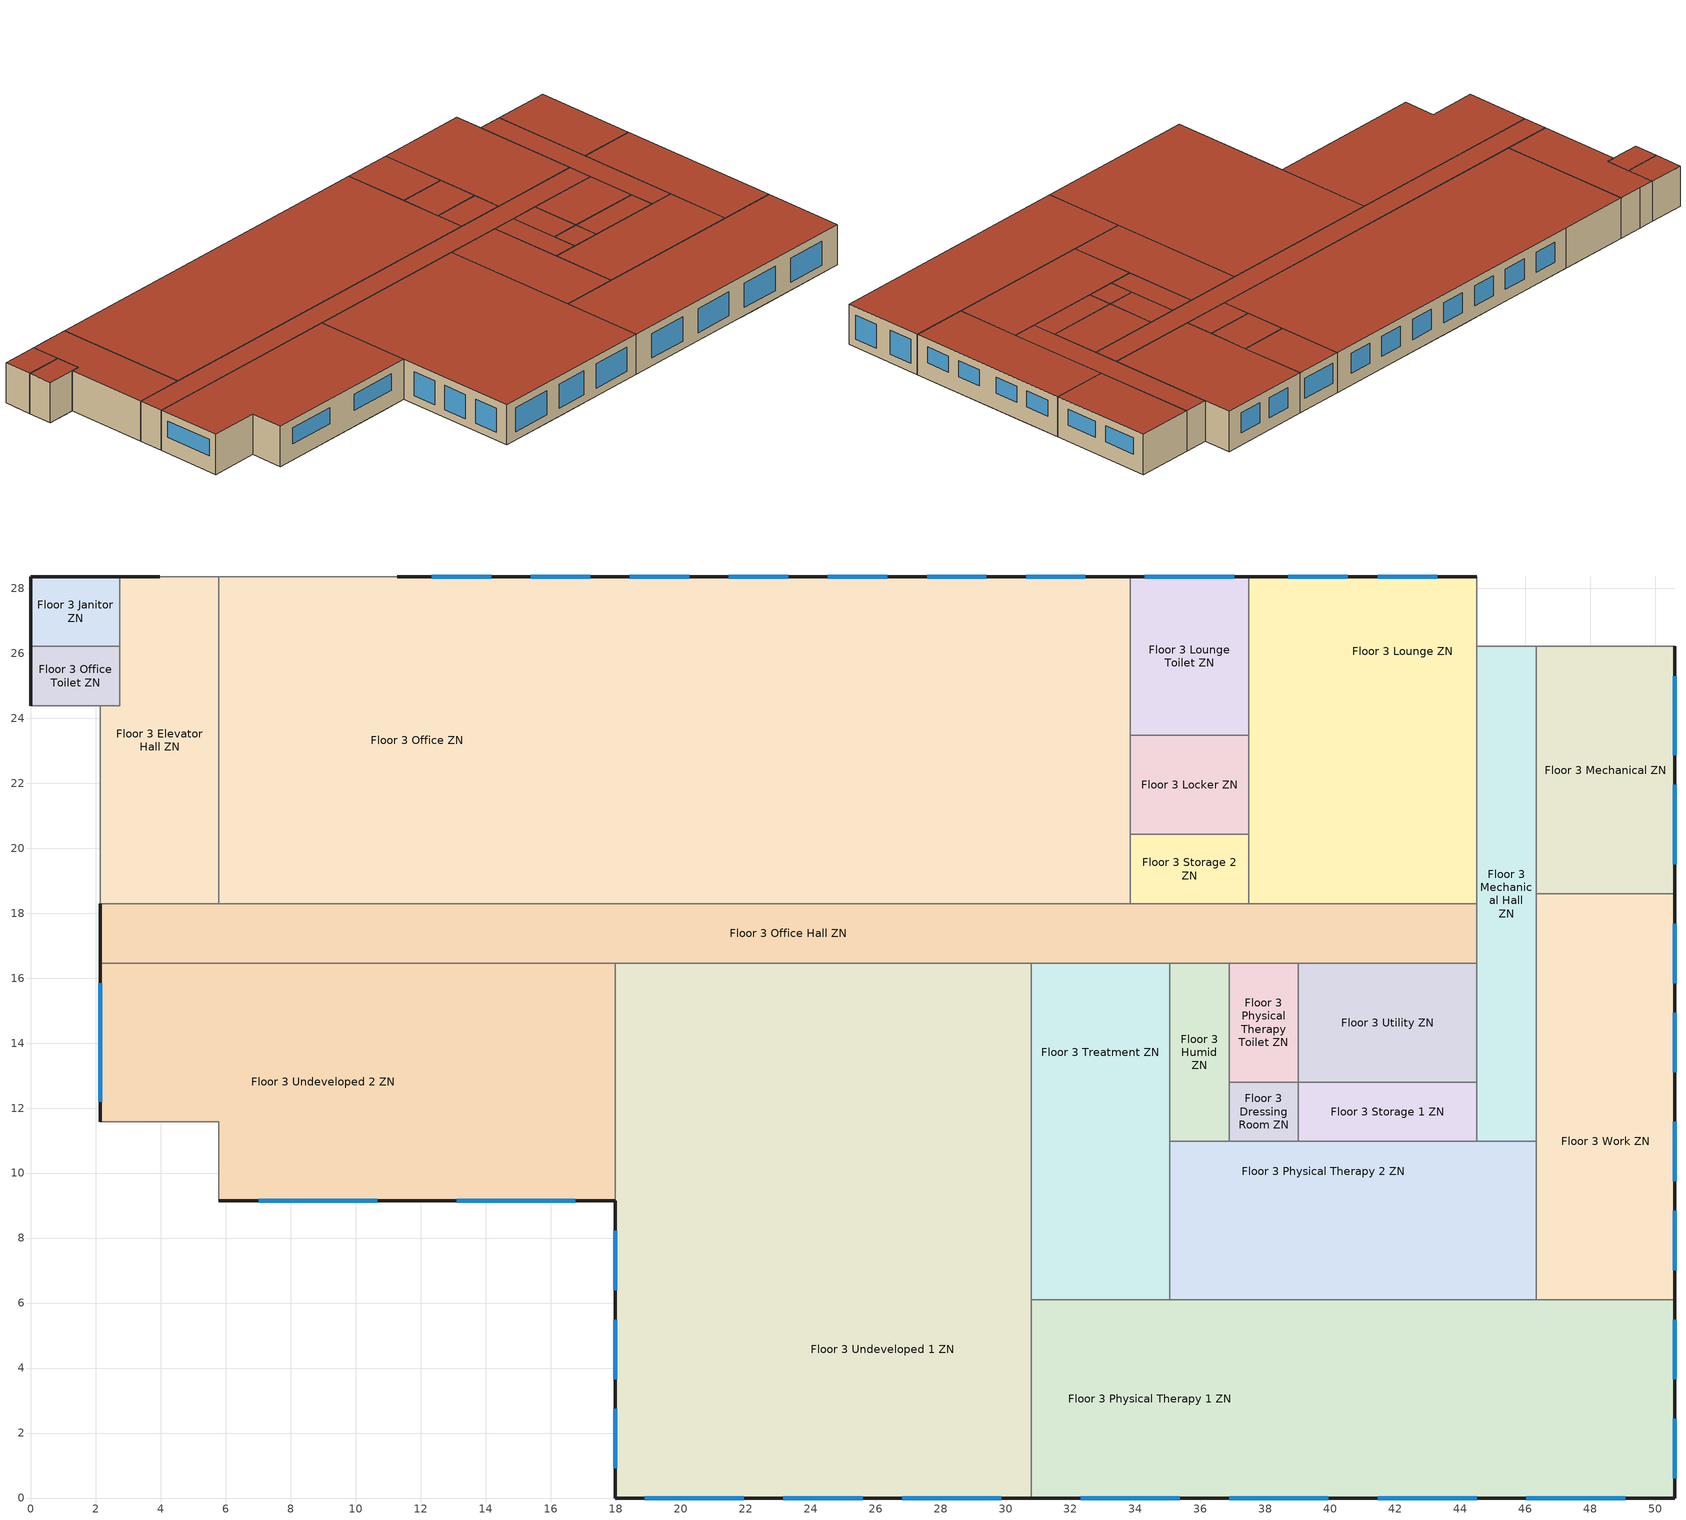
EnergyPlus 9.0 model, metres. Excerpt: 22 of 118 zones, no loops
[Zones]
Floor 3 Dressing Room ZN
 floor to Floor 2 X-Ray ZN (Typical Interior Floor): 39.01,12.8 39.01,10.97 36.88,10.97 36.88,12.8 z6.1
 wall to Floor 3 Physical Therapy Toilet ZN (Typical Interior Wall): 39.01,12.8 36.88,12.8 z6.1:9.14
 wall to Floor 3 Storage 1 ZN (Typical Interior Wall): 39.01,10.97 39.01,12.8 z6.1:9.14
 wall to Floor 3 Physical Therapy 2 ZN (Typical Interior Wall): 36.88,10.97 39.01,10.97 z6.1:9.14
 wall to Floor 3 Humid ZN (Typical Interior Wall): 36.88,12.8 36.88,10.97 z6.1:9.14
 roof outside (Typical IEAD Roof - Highly Reflective R-20.83): 39.01,10.97 39.01,12.8 36.88,12.8 36.88,10.97 z9.14
Floor 3 Elevator Hall ZN
 floor to Floor 2 Work ZN (Typical Interior Floor): 5.79,28.35 5.79,18.29 2.13,18.29 2.13,24.38 2.74,24.38 2.74,28.35 z6.1
 wall outside (Typical Insulated Steel Framed Exterior Wall R-8.06): 3.96,28.35 2.74,28.35 z6.1:9.14
 wall to Floor 3 Office ZN (Typical Interior Wall): 5.79,18.29 5.79,28.35 z6.1:9.14
 wall to NW Stair ZN (Typical Interior Wall): 5.79,28.35 3.96,28.35 z6.1:9.14
 wall to Floor 3 Office Hall ZN (Typical Interior Wall): 2.13,18.29 5.79,18.29 z6.1:9.14
 wall to Floor 3 Office Toilet ZN (Typical Interior Wall): 2.74,26.21 2.74,24.38 2.13,24.38 z6.1:9.14
 wall to Floor 3 Janitor ZN (Typical Interior Wall): 2.74,28.35 2.74,26.21 z6.1:9.14
 wall to NW Elevator ZN (Typical Interior Wall): 2.13,24.38 2.13,18.29 z6.1:9.14
 roof outside (Typical IEAD Roof - Highly Reflective R-20.83): 5.79,18.29 5.79,28.35 2.74,28.35 2.74,24.38 2.13,24.38 2.13,18.29 z9.14
Floor 3 Humid ZN
 floor to Floor 2 X-Ray ZN (Typical Interior Floor): 36.88,16.46 36.88,10.97 35.05,10.97 35.05,16.46 z6.1
 wall to Floor 3 Treatment ZN (Typical Interior Wall): 35.05,16.46 35.05,10.97 z6.1:9.14
 wall to Floor 3 Physical Therapy Toilet ZN (Typical Interior Wall): 36.88,12.8 36.88,16.46 z6.1:9.14
 wall to Floor 3 Physical Therapy 2 ZN (Typical Interior Wall): 35.05,10.97 36.88,10.97 z6.1:9.14
 wall to Floor 3 Office Hall ZN (Typical Interior Wall): 36.88,16.46 35.05,16.46 z6.1:9.14
 roof outside (Typical IEAD Roof - Highly Reflective R-20.83): 36.88,10.97 36.88,16.46 35.05,16.46 35.05,10.97 z9.14
Floor 3 Janitor ZN
 floor to Floor 2 Janitor ZN (Typical Interior Floor): 2.74,28.35 2.74,26.21 0,26.21 0,28.35 z6.1
 wall outside (Typical Insulated Steel Framed Exterior Wall R-8.06): 2.74,28.35 0,28.35 0,26.21 z6.1:9.14
 wall to Floor 3 Office Toilet ZN (Typical Interior Wall): 0,26.21 2.74,26.21 z6.1:9.14
 roof outside (Typical IEAD Roof - Highly Reflective R-20.83): 2.74,26.21 2.74,28.35 0,28.35 0,26.21 z9.14
Floor 3 Locker ZN
 floor to Floor 2 Exam 7 ZN (Typical Interior Floor): 37.49,23.47 37.49,20.42 33.83,20.42 33.83,23.47 z6.1
 wall to Floor 3 Office ZN (Typical Interior Wall): 33.83,23.47 33.83,20.42 z6.1:9.14
 wall to Floor 3 Storage 2 ZN (Typical Interior Wall): 33.83,20.42 37.49,20.42 z6.1:9.14
 wall to Floor 3 Lounge Toilet ZN (Typical Interior Wall): 37.49,23.47 33.83,23.47 z6.1:9.14
 wall to Floor 3 Lounge ZN (Typical Interior Wall): 37.49,20.42 37.49,23.47 z6.1:9.14
 roof outside (Typical IEAD Roof - Highly Reflective R-20.83): 37.49,20.42 37.49,23.47 33.83,23.47 33.83,20.42 z9.14
Floor 3 Lounge Toilet ZN
 floor to Floor 2 Exam 7 ZN (Typical Interior Floor): 37.49,28.35 37.49,23.47 33.83,23.47 33.83,28.35 z6.1
 wall outside (Typical Insulated Steel Framed Exterior Wall R-8.06): 37.49,28.35 33.83,28.35 z6.1:9.14
 wall to Floor 3 Office ZN (Typical Interior Wall): 33.83,28.35 33.83,23.47 z6.1:9.14
 wall to Floor 3 Lounge ZN (Typical Interior Wall): 37.49,23.47 37.49,28.35 z6.1:9.14
 window (U 0.72 SHGC 0.25 Sgl Ref-B-M Tint 6mm): 37.03,28.35 34.29,28.35 z7.01:8.53
 roof outside (Typical IEAD Roof - Highly Reflective R-20.83): 37.49,23.47 37.49,28.35 33.83,28.35 33.83,23.47 z9.14
Floor 3 Lounge ZN
 floor to Floor 2 Nurse Station 1 ZN (Typical Interior Floor): 44.5,21.34 44.5,18.29 39.93,18.29 39.93,21.34 z6.1
 floor to Floor 2 Exam Hall 4 ZN (Typical Interior Floor): 39.93,28.35 39.93,18.29 38.1,18.29 38.1,28.35 z6.1
 floor to Floor 2 Exam 7 ZN (Typical Interior Floor): 38.1,28.35 38.1,18.29 37.49,18.29 37.49,28.35 z6.1
 floor to Floor 2 Storage 2 ZN (Typical Interior Floor): 44.5,23.77 44.5,21.34 39.93,21.34 39.93,23.77 z6.1
 floor to Floor 2 Exam 6 ZN (Typical Interior Floor): 44.5,28.35 44.5,23.77 39.93,23.77 39.93,28.35 z6.1
 wall outside (Typical Insulated Steel Framed Exterior Wall R-8.06): 44.5,28.35 37.49,28.35 z6.1:9.14
 wall to Floor 3 Mechanical Hall ZN (Typical Interior Wall): 44.5,18.29 44.5,26.21 z6.1:9.14
 wall to Floor 3 Office Hall ZN (Typical Interior Wall): 37.49,18.29 44.5,18.29 z6.1:9.14
 wall to Floor 3 Storage 2 ZN (Typical Interior Wall): 37.49,20.42 37.49,18.29 z6.1:9.14
 wall to NE Stair ZN (Typical Interior Wall): 44.5,26.21 44.5,28.35 z6.1:9.14
 window (U 0.72 SHGC 0.25 Sgl Ref-B-M Tint 6mm): 43.28,28.35 41.45,28.35 / 40.54,28.35 38.71,28.35 z7.01:8.53
 roof outside (Typical IEAD Roof - Highly Reflective R-20.83): 44.5,18.29 44.5,28.35 37.49,28.35 37.49,18.29 z9.14
Floor 3 Mechanical Hall ZN
 floor to Floor 2 Office Hall ZN (Typical Interior Floor): 46.33,26.21 46.33,10.97 44.5,10.97 44.5,26.21 z6.1
 wall to Floor 3 Office Hall ZN (Typical Interior Wall): 44.5,18.29 44.5,16.46 z6.1:9.14
 wall to Floor 3 Storage 1 ZN (Typical Interior Wall): 44.5,12.8 44.5,10.97 z6.1:9.14
 wall to Floor 3 Mechanical ZN (Typical Interior Wall): 46.33,18.59 46.33,26.21 z6.1:9.14
 wall to Floor 3 Work ZN (Typical Interior Wall): 46.33,10.97 46.33,18.59 z6.1:9.14
 wall to NE Stair ZN (Typical Interior Wall): 46.33,26.21 44.5,26.21 z6.1:9.14
 wall to Floor 3 Physical Therapy 2 ZN (Typical Interior Wall): 44.5,10.97 46.33,10.97 z6.1:9.14
 wall to Floor 3 Utility ZN (Typical Interior Wall): 44.5,16.46 44.5,12.8 z6.1:9.14
 roof outside (Typical IEAD Roof - Highly Reflective R-20.83): 46.33,10.97 46.33,26.21 44.5,26.21 44.5,10.97 z9.14
Floor 3 Mechanical ZN
 floor to Floor 2 Exam 5 ZN (Typical Interior Floor): 50.6,26.21 50.6,18.59 46.33,18.59 46.33,26.21 z6.1
 wall outside (Typical Insulated Steel Framed Exterior Wall R-8.06): 50.6,18.59 50.6,26.21 z6.1:9.14
 wall to Floor 3 Work ZN (Typical Interior Wall): 46.33,18.59 50.6,18.59 z6.1:9.14
 wall to NE Stair ZN (Typical Interior Wall): 50.6,26.21 46.33,26.21 z6.1:9.14
 window (U 0.72 SHGC 0.25 Sgl Ref-B-M Tint 6mm): 50.6,19.51 50.6,21.95 / 50.6,22.86 50.6,25.3 z7.32:8.53
 roof outside (Typical IEAD Roof - Highly Reflective R-20.83): 50.6,18.59 50.6,26.21 46.33,26.21 46.33,18.59 z9.14
Floor 3 Office Hall ZN
 floor to Floor 2 Work Hall ZN (Typical Interior Floor): 44.5,18.29 44.5,16.46 2.13,16.46 2.13,18.29 z6.1
 wall outside (Typical Insulated Steel Framed Exterior Wall R-8.06): 2.13,18.29 2.13,16.46 z6.1:9.14
 wall to Floor 3 Utility ZN (Typical Interior Wall): 39.01,16.46 44.5,16.46 z6.1:9.14
 wall to Floor 3 Undeveloped 2 ZN (Typical Interior Wall): 2.13,16.46 17.98,16.46 z6.1:9.14
 wall to Floor 3 Storage 2 ZN (Typical Interior Wall): 37.49,18.29 33.83,18.29 z6.1:9.14
 wall to Floor 3 Undeveloped 1 ZN (Typical Interior Wall): 17.98,16.46 30.78,16.46 z6.1:9.14
 wall to Floor 3 Physical Therapy Toilet ZN (Typical Interior Wall): 36.88,16.46 39.01,16.46 z6.1:9.14
 wall to Floor 3 Office ZN (Typical Interior Wall): 33.83,18.29 5.79,18.29 z6.1:9.14
 wall to Floor 3 Treatment ZN (Typical Interior Wall): 30.78,16.46 35.05,16.46 z6.1:9.14
 roof outside (Typical IEAD Roof - Highly Reflective R-20.83): 44.5,16.46 44.5,18.29 2.13,18.29 2.13,16.46 z9.14
Floor 3 Office Toilet ZN
 floor to Floor 2 Work Toilet ZN (Typical Interior Floor): 2.74,26.21 2.74,24.38 0,24.38 0,26.21 z6.1
 wall outside (Typical Insulated Steel Framed Exterior Wall R-8.06): 0,26.21 0,24.38 z6.1:9.14
 wall to NW Elevator ZN (Typical Interior Wall): 0,24.38 2.13,24.38 z6.1:9.14
 roof outside (Typical IEAD Roof - Highly Reflective R-20.83): 2.74,24.38 2.74,26.21 0,26.21 0,24.38 z9.14
Floor 3 Office ZN
 floor to Floor 2 Storage 3 ZN (Typical Interior Floor): 28.96,23.77 28.96,21.34 23.47,21.34 23.47,23.77 z6.1
 floor to Floor 2 Work ZN (Typical Interior Floor): 17.98,28.35 17.98,18.29 5.79,18.29 5.79,28.35 z6.1
 floor to Floor 2 Exam Hall 5 ZN (Typical Interior Floor): 30.78,28.35 30.78,18.29 28.96,18.29 28.96,28.35 z6.1
 floor to Floor 2 Exam 8 ZN (Typical Interior Floor): 28.96,28.35 28.96,23.77 23.47,23.77 23.47,28.35 z6.1
 floor to Floor 2 Exam 7 ZN (Typical Interior Floor): 33.83,28.35 33.83,18.29 30.78,18.29 30.78,28.35 z6.1
 floor to Floor 2 Exam 9 ZN (Typical Interior Floor): 21.64,28.35 21.64,18.29 17.98,18.29 17.98,28.35 z6.1
 floor to Floor 2 Nurse Station 2 ZN (Typical Interior Floor): 28.96,21.34 28.96,18.29 23.47,18.29 23.47,21.34 z6.1
 floor to Floor 2 Exam Hall 6 ZN (Typical Interior Floor): 23.47,28.35 23.47,18.29 21.64,18.29 21.64,28.35 z6.1
 wall outside (Typical Insulated Steel Framed Exterior Wall R-8.06): 33.83,28.35 11.28,28.35 z6.1:9.14
 wall to NW Stair ZN (Typical Interior Wall): 11.28,28.35 5.79,28.35 z6.1:9.14
 wall to Floor 3 Storage 2 ZN (Typical Interior Wall): 33.83,18.29 33.83,20.42 z6.1:9.14
 window (U 0.72 SHGC 0.25 Sgl Ref-B-M Tint 6mm): 26.37,28.35 24.54,28.35 / 14.17,28.35 12.34,28.35 / 17.22,28.35 15.39,28.35 / 32.46,28.35 30.63,28.35 / 29.41,28.35 27.58,28.35 / 20.27,28.35 18.44,28.35 / 23.32,28.35 21.49,28.35 z7.01:8.53
 roof outside (Typical IEAD Roof - Highly Reflective R-20.83): 33.83,18.29 33.83,28.35 5.79,28.35 5.79,18.29 z9.14
Floor 3 Physical Therapy 1 ZN
 floor to Floor 2 Office Hall ZN (Typical Interior Floor): 46.33,6.1 46.33,3.66 44.5,3.66 44.5,6.1 z6.1
 floor to Floor 2 Exam Hall 3 ZN (Typical Interior Floor): 39.93,6.1 39.93,0 38.1,0 38.1,6.1 z6.1
 floor to Floor 2 Exam 3 ZN (Typical Interior Floor): 38.1,6.1 38.1,0 30.78,0 30.78,6.1 z6.1
 floor to Floor 2 Office ZN (Typical Interior Floor): 50.6,6.1 50.6,3.66 46.33,3.66 46.33,6.1 z6.1
 floor to Floor 2 Storage 1 ZN (Typical Interior Floor): 42.06,6.1 42.06,3.66 39.93,3.66 39.93,6.1 z6.1
 floor to Floor 2 Conference Toilet ZN (Typical Interior Floor): 44.5,6.1 44.5,3.66 42.06,3.66 42.06,6.1 z6.1
 floor to Floor 2 Conference ZN (Typical Interior Floor): 50.6,3.66 50.6,0 42.06,0 42.06,3.66 z6.1
 floor to Floor 2 Exam 4 ZN (Typical Interior Floor): 42.06,3.66 42.06,0 39.93,0 39.93,3.66 z6.1
 wall outside (Typical Insulated Steel Framed Exterior Wall R-8.06): 30.78,0 50.6,0 50.6,6.1 z6.1:9.14
 wall to Floor 3 Undeveloped 1 ZN (Typical Interior Wall): 30.78,6.1 30.78,0 z6.1:9.14
 wall to Floor 3 Physical Therapy 2 ZN (Typical Interior Wall): 46.33,6.1 35.05,6.1 z6.1:9.14
 wall to Floor 3 Treatment ZN (Typical Interior Wall): 35.05,6.1 30.78,6.1 z6.1:9.14
 wall to Floor 3 Work ZN (Typical Interior Wall): 50.6,6.1 46.33,6.1 z6.1:9.14
 window (U 0.72 SHGC 0.25 Sgl Ref-B-M Tint 6mm): 36.88,0 39.93,0 / 32.31,0 35.36,0 / 46.02,0 49.07,0 / 41.45,0 44.5,0 / 50.6,0.61 50.6,2.44 / 50.6,3.66 50.6,5.49 z6.71:8.53
 roof outside (Typical IEAD Roof - Highly Reflective R-20.83): 50.6,0 50.6,6.1 30.78,6.1 30.78,0 z9.14
Floor 3 Physical Therapy 2 ZN
 floor to Floor 2 Dictation ZN (Typical Interior Floor): 42.06,9.14 42.06,6.1 39.93,6.1 39.93,9.14 z6.1
 floor to Floor 2 Reception Hall ZN (Typical Interior Floor): 44.5,10.97 44.5,9.14 35.05,9.14 35.05,10.97 z6.1
 floor to Floor 2 Exam 3 ZN (Typical Interior Floor): 38.1,9.14 38.1,6.1 35.05,6.1 35.05,9.14 z6.1
 floor to Floor 2 Lounge ZN (Typical Interior Floor): 44.5,9.14 44.5,6.1 42.06,6.1 42.06,9.14 z6.1
 floor to Floor 2 Exam Hall 3 ZN (Typical Interior Floor): 39.93,9.14 39.93,6.1 38.1,6.1 38.1,9.14 z6.1
 floor to Floor 2 Office Hall ZN (Typical Interior Floor): 46.33,10.97 46.33,6.1 44.5,6.1 44.5,10.97 z6.1
 wall to Floor 3 Treatment ZN (Typical Interior Wall): 35.05,10.97 35.05,6.1 z6.1:9.14
 wall to Floor 3 Work ZN (Typical Interior Wall): 46.33,6.1 46.33,10.97 z6.1:9.14
 wall to Floor 3 Storage 1 ZN (Typical Interior Wall): 44.5,10.97 39.01,10.97 z6.1:9.14
 roof outside (Typical IEAD Roof - Highly Reflective R-20.83): 46.33,6.1 46.33,10.97 35.05,10.97 35.05,6.1 z9.14
Floor 3 Physical Therapy Toilet ZN
 floor to Floor 2 X-Ray ZN (Typical Interior Floor): 39.01,16.46 39.01,12.8 36.88,12.8 36.88,16.46 z6.1
 wall to Floor 3 Utility ZN (Typical Interior Wall): 39.01,12.8 39.01,16.46 z6.1:9.14
 roof outside (Typical IEAD Roof - Highly Reflective R-20.83): 39.01,12.8 39.01,16.46 36.88,16.46 36.88,12.8 z9.14
Floor 3 Storage 1 ZN
 floor to Floor 2 Scheduling 1 ZN (Typical Interior Floor): 44.5,12.8 44.5,10.97 39.01,10.97 39.01,12.8 z6.1
 wall to Floor 3 Utility ZN (Typical Interior Wall): 44.5,12.8 39.01,12.8 z6.1:9.14
 roof outside (Typical IEAD Roof - Highly Reflective R-20.83): 44.5,10.97 44.5,12.8 39.01,12.8 39.01,10.97 z9.14
Floor 3 Storage 2 ZN
 floor to Floor 2 Exam 7 ZN (Typical Interior Floor): 37.49,20.42 37.49,18.29 33.83,18.29 33.83,20.42 z6.1
 roof outside (Typical IEAD Roof - Highly Reflective R-20.83): 37.49,18.29 37.49,20.42 33.83,20.42 33.83,18.29 z9.14
Floor 3 Treatment ZN
 floor to Floor 2 X-Ray ZN (Typical Interior Floor): 35.05,16.46 35.05,10.97 30.78,10.97 30.78,16.46 z6.1
 floor to Floor 2 Exam 3 ZN (Typical Interior Floor): 35.05,9.14 35.05,6.1 30.78,6.1 30.78,9.14 z6.1
 floor to Floor 2 Reception Hall ZN (Typical Interior Floor): 35.05,10.97 35.05,9.14 30.78,9.14 30.78,10.97 z6.1
 wall to Floor 3 Undeveloped 1 ZN (Typical Interior Wall): 30.78,16.46 30.78,6.1 z6.1:9.14
 roof outside (Typical IEAD Roof - Highly Reflective R-20.83): 35.05,6.1 35.05,16.46 30.78,16.46 30.78,6.1 z9.14
Floor 3 Undeveloped 1 ZN
 floor to Floor 2 Reception Hall ZN (Typical Interior Floor): 30.78,10.97 30.78,9.14 17.98,9.14 17.98,10.97 z6.1
 floor to Floor 2 Scheduling 2 ZN (Typical Interior Floor): 23.77,16.46 23.77,10.97 17.98,10.97 17.98,16.46 z6.1
 floor to Floor 2 Exam 2 ZN (Typical Interior Floor): 28.96,9.14 28.96,0 23.47,0 23.47,9.14 z6.1
 floor to Floor 2 Exam Hall 2 ZN (Typical Interior Floor): 30.78,9.14 30.78,0 28.96,0 28.96,9.14 z6.1
 floor to Floor 2 Exam Hall 1 ZN (Typical Interior Floor): 23.47,9.14 23.47,0 21.64,0 21.64,9.14 z6.1
 floor to Floor 2 X-Ray ZN (Typical Interior Floor): 30.78,16.46 30.78,10.97 23.77,10.97 23.77,16.46 z6.1
 floor to Floor 2 Exam 1 ZN (Typical Interior Floor): 21.64,9.14 21.64,0 17.98,0 17.98,9.14 z6.1
 wall outside (Typical Insulated Steel Framed Exterior Wall R-8.06): 17.98,9.14 17.98,0 30.78,0 z6.1:9.14
 wall to Floor 3 Undeveloped 2 ZN (Typical Interior Wall): 17.98,16.46 17.98,9.14 z6.1:9.14
 window (U 0.72 SHGC 0.25 Sgl Ref-B-M Tint 6mm): 17.98,5.49 17.98,3.66 / 17.98,8.23 17.98,6.4 / 17.98,2.74 17.98,0.91 / 23.16,0 25.6,0 / 18.9,0 21.95,0 / 26.82,0 29.87,0 z6.71:8.53
 roof outside (Typical IEAD Roof - Highly Reflective R-20.83): 30.78,0 30.78,16.46 17.98,16.46 17.98,0 z9.14
Floor 3 Undeveloped 2 ZN
 floor to Floor 2 Reception Hall ZN (Typical Interior Floor): 17.98,10.97 17.98,9.14 15.85,9.14 15.85,10.97 z6.1
 floor to Floor 2 Reception ZN (Typical Interior Floor): 15.85,16.46 15.85,9.14 5.79,9.14 5.79,11.58 2.13,11.58 2.13,16.46 z6.1
 floor to Floor 2 Reception Toilet ZN (Typical Interior Floor): 17.98,16.46 17.98,10.97 15.85,10.97 15.85,16.46 z6.1
 wall outside (Typical Insulated Steel Framed Exterior Wall R-8.06): 5.79,9.14 17.98,9.14 / 2.13,16.46 2.13,11.58 z6.1:9.14
 wall to SW Stair ZN (Typical Interior Wall): 2.13,11.58 5.79,11.58 5.79,9.14 z6.1:9.14
 window (U 0.72 SHGC 0.25 Sgl Ref-B-M Tint 6mm): 13.11,9.14 16.76,9.14 / 7.01,9.14 10.67,9.14 / 2.13,15.85 2.13,12.19 z7.32:8.53
 roof outside (Typical IEAD Roof - Highly Reflective R-20.83): 17.98,9.14 17.98,16.46 2.13,16.46 2.13,11.58 5.79,11.58 5.79,9.14 z9.14
Floor 3 Utility ZN
 floor to Floor 2 Scheduling 1 ZN (Typical Interior Floor): 44.5,16.46 44.5,12.8 39.01,12.8 39.01,16.46 z6.1
 roof outside (Typical IEAD Roof - Highly Reflective R-20.83): 44.5,12.8 44.5,16.46 39.01,16.46 39.01,12.8 z9.14
Floor 3 Work ZN
 floor to Floor 2 Office ZN (Typical Interior Floor): 50.6,15.85 50.6,6.1 46.33,6.1 46.33,15.85 z6.1
 floor to Floor 2 Utility ZN (Typical Interior Floor): 50.6,18.59 50.6,15.85 46.33,15.85 46.33,18.59 z6.1
 wall outside (Typical Insulated Steel Framed Exterior Wall R-8.06): 50.6,6.1 50.6,18.59 z6.1:9.14
 window (U 0.72 SHGC 0.25 Sgl Ref-B-M Tint 6mm): 50.6,9.75 50.6,11.58 / 50.6,15.85 50.6,17.68 / 50.6,13.11 50.6,14.94 / 50.6,7.01 50.6,8.84 z7.32:8.53
 roof outside (Typical IEAD Roof - Highly Reflective R-20.83): 50.6,6.1 50.6,18.59 46.33,18.59 46.33,6.1 z9.14
[Building]
-Outpatient-ASHRAE 169-2013-2A created: 2020-01-29 10:56:15 -0500: North Axis {deg}=0; Terrain=City; Loads Convergence Tolerance Value=0.04; Temperature Convergence Tolerance Value {deltaC}=0.2; Solar Distribution=FullInteriorAndExterior; Maximum Number of Warmup Days=25; Minimum Number of Warmup Days=6
[Site:Location]
Tampa-MacDill AFB_FL_USA: Latitude {deg}=27.85; Longitude {deg}=-82.52; Time Zone {hr}=-5; Elevation {m}=8
[Site:GroundTemperature:FCfactorMethod]
January Ground Temperature {C}=24.2; February Ground Temperature {C}=18.9; March Ground Temperature {C}=15.7; April Ground Temperature {C}=13.6; May Ground Temperature {C}=15.5; June Ground Temperature {C}=17.1; July Ground Temperature {C}=21.2; August Ground Temperature {C}=26.9; September Ground Temperature {C}=27.6; October Ground Temperature {C}=27.9; November Ground Temperature {C}=27.4; December Ground Temperature {C}=26.2
[Site:WaterMainsTemperature]
Calculation Method=Correlation; Annual Average Outdoor Air Temperature {C}=21.85; Maximum Difference In Monthly Average Outdoor Air Temperatures {deltaC}=14.3
[SizingPeriod:DesignDay] Day of Month=21; Dry-Bulb Temperature Range Modifier Type=DefaultMultipliers; Humidity Condition Type=Wetbulb; Barometric Pressure {Pa}=101229; Rain Indicator=No; Snow Indicator=No; Daylight Saving Time Indicator=No
Name | Month | Day Type | Maximum Dry-Bulb Temperature {C} | Daily Dry-Bulb Temperature Range {deltaC} | Wetbulb or DewPoint at Maximum Dry-Bulb {C} | Wind Speed {m/s} | Wind Direction {deg} | Solar Model Indicator | ASHRAE Clear Sky Optical Depth for Beam Irradiance (taub) | ASHRAE Clear Sky Optical Depth for Diffuse Irradiance (taud) | Sky Clearness
Tampa-MacDill.AFB_FL_USA Ann Clg .4% Condns DB=>MWB | 8 | SummerDesignDay | 33.9 | 7.9 | 25.1 | 3.1 | 270 | ASHRAETau | 0.491 | 2.016
Tampa-MacDill.AFB_FL_USA Ann Htg 99.6% Condns DB | 1 | WinterDesignDay | 4.6 | 0 | 4.6 | 2.5 | 10 | ASHRAEClearSky |  |  | 0
[Material]
Name | Roughness | Thickness {m} | Conductivity {W/m-K} | Density {kg/m3} | Specific Heat {J/kg-K} | Thermal Absorptance | Solar Absorptance | Visible Absorptance
100mm Normalweight concrete floor | MediumSmooth | 0.1016 | 2.31 | 2322 | 832 | 0.9 | 0.7 | 0.7
25mm Stucco | Smooth | 0.0254 | 0.72 | 1856 | 840 | 0.9 | 0.7 | 0.7
5/8 in. Gypsum Board | MediumSmooth | 0.0159 | 0.16 | 800 | 1090 | 0.9 | 0.7 | 0.7
G01 13mm gypsum board | Smooth | 0.0127 | 0.16 | 800 | 1090 | 0.9 | 0.7 | 0.5
Metal Roof Surface | Smooth | 0.0008 | 45.28 | 7824 | 500 | 0.9 | 0.7 | 0.7
Roof Membrane - Highly Reflective | VeryRough | 0.0095 | 0.16 | 1121.29 | 1460 | 0.75 | 0.45 | 0.7
Std Wood 6inch | MediumSmooth | 0.15 | 0.12 | 540 | 1210 | 0.9 | 0.7 | 0.7
[Material:NoMass] Thermal Absorptance=0.9; Solar Absorptance=0.7
Name | Roughness | Thermal Resistance {m2-K/W} | Visible Absorptance
CP02 CARPET PAD | VeryRough | 0.21648 | 0.8
Typical Insulation R-19.72 | Smooth | 3.4722 | 0.7
Typical Insulation R-5.89 | Smooth | 1.03652 | 0.7
[WindowMaterial:Glazing]
REF B TINT MID 6MM: Optical Data Type=SpectralAverage; Thickness {m}=0.006; Solar Transmittance at Normal Incidence=0.1; Front Side Solar Reflectance at Normal Incidence=0.11; Back Side Solar Reflectance at Normal Incidence=0.41; Visible Transmittance at Normal Incidence=0.13; Front Side Visible Reflectance at Normal Incidence=0.1; Back Side Visible Reflectance at Normal Incidence=0.32; Infrared Transmittance at Normal Incidence=0; Front Side Infrared Hemispherical Emissivity=0.84; Back Side Infrared Hemispherical Emissivity=0.45; Conductivity {W/m-K}=0.9; Dirt Correction Factor for Solar and Visible Transmittance=1; Solar Diffusing=No
[Construction]
InteriorFurnishings: Std Wood 6inch
Typical IEAD Roof - Highly Reflective R-20.83: Roof Membrane - Highly Reflective, Typical Insulation R-19.72, Metal Roof Surface
Typical Insulated Steel Framed Exterior Wall R-8.06: 25mm Stucco, 5/8 in. Gypsum Board, Typical Insulation R-5.89, 5/8 in. Gypsum Board
Typical Interior Floor: 100mm Normalweight concrete floor, CP02 CARPET PAD
Typical Interior Wall: G01 13mm gypsum board, G01 13mm gypsum board
U 0.72 SHGC 0.25 Sgl Ref-B-M Tint 6mm: REF B TINT MID 6MM
[Zone] Part of Total Floor Area=Yes
Floor 3 Dressing Room ZN; Floor 3 Elevator Hall ZN; Floor 3 Humid ZN; Floor 3 Janitor ZN; Floor 3 Locker ZN; Floor 3 Lounge Toilet ZN; Floor 3 Lounge ZN; Floor 3 Mechanical Hall ZN; Floor 3 Mechanical ZN; Floor 3 Office Hall ZN; Floor 3 Office Toilet ZN; Floor 3 Office ZN; Floor 3 Physical Therapy 1 ZN; Floor 3 Physical Therapy 2 ZN; Floor 3 Physical Therapy Toilet ZN; Floor 3 Storage 1 ZN; Floor 3 Storage 2 ZN; Floor 3 Treatment ZN; Floor 3 Undeveloped 1 ZN; Floor 3 Undeveloped 2 ZN; Floor 3 Utility ZN; Floor 3 Work ZN
[InternalMass] Construction=InteriorFurnishings
Name | Zone | Surface Area {m2}
Floor 3 Dressing Room Mass | Floor 3 Dressing Room ZN | 7.80386
Floor 3 Elevator Hall Mass | Floor 3 Elevator Hall ZN | 68.7482
Floor 3 Humid Mass | Floor 3 Humid ZN | 20.0671
Floor 3 Janitor Mass | Floor 3 Janitor ZN | 11.7058
Floor 3 Locker Mass | Floor 3 Locker ZN | 22.2967
Floor 3 Lounge Toilet Mass | Floor 3 Lounge Toilet ZN | 35.6748
Floor 3 Lounge Mass | Floor 3 Lounge ZN | 141.027
Floor 3 Mechanical Hall Mass | Floor 3 Mechanical Hall ZN | 55.7418
Floor 3 Mechanical Mass | Floor 3 Mechanical ZN | 65.0321
Floor 3 Office Hall Mass | Floor 3 Office Hall ZN | 154.962
Floor 3 Office Toilet Mass | Floor 3 Office Toilet ZN | 10.0335
Floor 3 Office Mass | Floor 3 Office ZN | 564.107
Floor 3 Physical Therapy 1 Mass | Floor 3 Physical Therapy 1 ZN | 241.548
Floor 3 Physical Therapy 2 Mass | Floor 3 Physical Therapy 2 ZN | 109.997
Floor 3 Physical Therapy Toilet Mass | Floor 3 Physical Therapy Toilet ZN | 15.6077
Floor 3 Storage 1 Mass | Floor 3 Storage 1 ZN | 20.0671
Floor 3 Storage 2 Mass | Floor 3 Storage 2 ZN | 15.6077
Floor 3 Treatment Mass | Floor 3 Treatment ZN | 88.4437
Floor 3 Undeveloped 1 Mass | Floor 3 Undeveloped 1 ZN | 421.408
Floor 3 Undeveloped 2 Mass | Floor 3 Undeveloped 2 ZN | 214.049
Floor 3 Utility Mass | Floor 3 Utility ZN | 40.1341
Floor 3 Work Mass | Floor 3 Work ZN | 106.653
[ZoneInfiltration:DesignFlowRate] Schedule=OutPatientHealthCare INFIL_SCH; Design Flow Rate Calculation Method=Flow/ExteriorArea; Constant Term Coefficient=0; Temperature Term Coefficient=0; Velocity Term Coefficient=0.224; Velocity Squared Term Coefficient=0
Name | Zone or ZoneList | Flow per Exterior Surface Area {m3/s-m2}
Floor 3 Elevator Hall Infiltration | Floor 3 Elevator Hall ZN | 0.000100023
Floor 3 Janitor Infiltration | Floor 3 Janitor ZN | 0.000735593
Floor 3 Lounge Toilet Infiltration | Floor 3 Lounge Toilet ZN | 0.00039432
Floor 3 Lounge Infiltration | Floor 3 Lounge ZN | 0.000238426
Floor 3 Mechanical Infiltration | Floor 3 Mechanical ZN | 0.00042718
Floor 3 Office Hall Infiltration | Floor 3 Office Hall ZN | 6.88075e-05
Floor 3 Office Toilet Infiltration | Floor 3 Office Toilet ZN | 0.000539596
Floor 3 Office Infiltration | Floor 3 Office ZN | 0.000200919
Floor 3 Physical Therapy 1 Infiltration | Floor 3 Physical Therapy 1 ZN | 0.000405324
Floor 3 Undeveloped 1 Infiltration | Floor 3 Undeveloped 1 ZN | 0.000247044
Floor 3 Undeveloped 2 Infiltration | Floor 3 Undeveloped 2 ZN | 0.000335356
Floor 3 Work Infiltration | Floor 3 Work ZN | 0.00042718
[Exterior:Lights]
NonDimming Exterior Lights Def: Schedule=OutPatientHealthCare Exterior_Lgt_ALWAYS_ON; Design Level {W}=14442; Control Option=AstronomicalClock
[Schedule:Day:Interval]
OutPatientHealthCare Exterior_Lgt_ALWAYS_ON Default; OutPatientHealthCare Exterior_Lgt_ALWAYS_ON Summer Design Day; OutPatientHealthCare Exterior_Lgt_ALWAYS_ON Winter Design Day; OutPatientHealthCare INFIL_SCH Summer Design Day; OutPatientHealthCare INFIL_SCH Winter Design Day: No, 24:00, 1
OutPatientHealthCare INFIL_SCH Default; OutPatientHealthCare INFIL_SCH Default|Sat|Wkdy Day: No, 24:00, 0.25
[Schedule:Week:Daily]
OutPatientHealthCare Exterior_Lgt_ALWAYS_ON Week Rule - Jan1-Dec31: OutPatientHealthCare Exterior_Lgt_ALWAYS_ON Default, OutPatientHealthCare Exterior_Lgt_ALWAYS_ON Default, OutPatientHealthCare Exterior_Lgt_ALWAYS_ON Default, OutPatientHealthCare Exterior_Lgt_ALWAYS_ON Default, OutPatientHealthCare Exterior_Lgt_ALWAYS_ON Default, OutPatientHealthCare Exterior_Lgt_ALWAYS_ON Default, OutPatientHealthCare Exterior_Lgt_ALWAYS_ON Default, OutPatientHealthCare Exterior_Lgt_ALWAYS_ON Default, OutPatientHealthCare Exterior_Lgt_ALWAYS_ON Summer Design Day, OutPatientHealthCare Exterior_Lgt_ALWAYS_ON Winter Design Day, OutPatientHealthCare Exterior_Lgt_ALWAYS_ON Default, OutPatientHealthCare Exterior_Lgt_ALWAYS_ON Default
OutPatientHealthCare INFIL_SCH Week Rule - Jan1-Dec31: OutPatientHealthCare INFIL_SCH Default, OutPatientHealthCare INFIL_SCH Default|Sat|Wkdy Day, OutPatientHealthCare INFIL_SCH Default|Sat|Wkdy Day, OutPatientHealthCare INFIL_SCH Default|Sat|Wkdy Day, OutPatientHealthCare INFIL_SCH Default|Sat|Wkdy Day, OutPatientHealthCare INFIL_SCH Default|Sat|Wkdy Day, OutPatientHealthCare INFIL_SCH Default|Sat|Wkdy Day, OutPatientHealthCare INFIL_SCH Default, OutPatientHealthCare INFIL_SCH Summer Design Day, OutPatientHealthCare INFIL_SCH Winter Design Day, OutPatientHealthCare INFIL_SCH Default, OutPatientHealthCare INFIL_SCH Default
[Schedule:Year]
OutPatientHealthCare Exterior_Lgt_ALWAYS_ON: OutPatientHealthCare Exterior_Lgt_ALWAYS_ON Week Rule - Jan1-Dec31, 1, 1, 12, 31
OutPatientHealthCare INFIL_SCH: OutPatientHealthCare INFIL_SCH Week Rule - Jan1-Dec31, 1, 1, 12, 31
